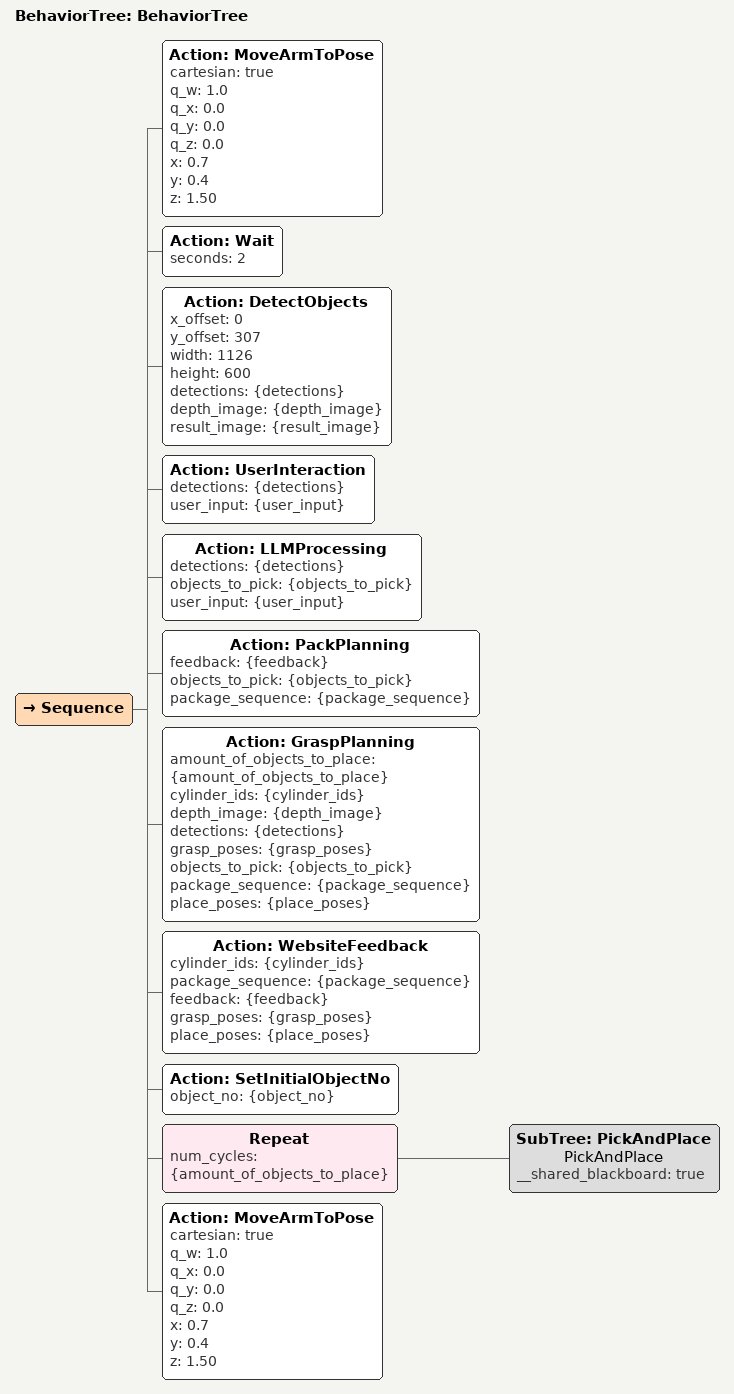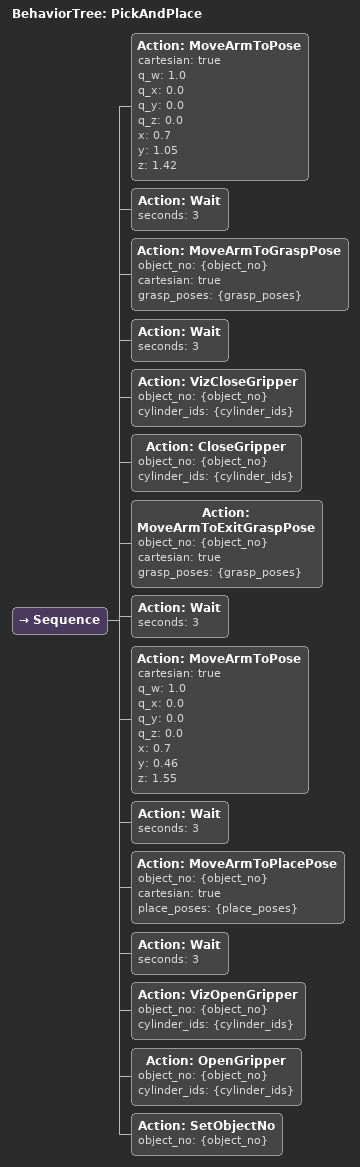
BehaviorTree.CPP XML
<?xml version="1.0"?>
<root main_tree_to_execute="BehaviorTree">
    <BehaviorTree ID="BehaviorTree">
        <Sequence>
            <Action ID="MoveArmToPose" cartesian="true" q_w="1.0" q_x="0.0" q_y="0.0" q_z="0.0" x="0.7" y="0.4" z="1.50"/>
            <Action ID="Wait" seconds="2"/>

            <Action ID="DetectObjects" x_offset="0" y_offset="307" width="1126" height="600" detections="{detections}" depth_image="{depth_image}" result_image="{result_image}"/>
            <Action ID="UserInteraction" detections="{detections}" user_input="{user_input}"/>
            <Action ID="LLMProcessing" detections="{detections}" objects_to_pick="{objects_to_pick}" user_input="{user_input}"/>
            <Action ID="PackPlanning" feedback="{feedback}" objects_to_pick="{objects_to_pick}" package_sequence="{package_sequence}"/>

            <Action ID="GraspPlanning" amount_of_objects_to_place="{amount_of_objects_to_place}" cylinder_ids="{cylinder_ids}" depth_image="{depth_image}" detections="{detections}" grasp_poses="{grasp_poses}" objects_to_pick="{objects_to_pick}" package_sequence="{package_sequence}" place_poses="{place_poses}"/>
            <Action ID="WebsiteFeedback" cylinder_ids="{cylinder_ids}" package_sequence="{package_sequence}" feedback="{feedback}" grasp_poses="{grasp_poses}" place_poses="{place_poses}"/>
            <Action ID="SetInitialObjectNo" object_no="{object_no}"/>
            <Repeat num_cycles="{amount_of_objects_to_place}">
                <SubTree ID="PickAndPlace" name="PickAndPlace" __shared_blackboard="true"/>
            </Repeat>
            <Action ID="MoveArmToPose" cartesian="true" q_w="1.0" q_x="0.0" q_y="0.0" q_z="0.0" x="0.7" y="0.4" z="1.50"/>
        </Sequence>
    </BehaviorTree>
    <BehaviorTree ID="PickAndPlace">
        <Sequence>
            <Action ID="MoveArmToPose" cartesian="true" q_w="1.0" q_x="0.0" q_y="0.0" q_z="0.0" x="0.7" y="1.05" z="1.42"/>
            <Action ID="Wait" seconds="3"/>
            <Action ID="MoveArmToGraspPose" object_no="{object_no}" cartesian="true" grasp_poses="{grasp_poses}"/>
            <Action ID="Wait" seconds="3"/>

            <Action ID="VizCloseGripper" object_no="{object_no}" cylinder_ids="{cylinder_ids}"/>
            <Action ID="CloseGripper" object_no="{object_no}" cylinder_ids="{cylinder_ids}"/>
            <Action ID="MoveArmToExitGraspPose" object_no="{object_no}" cartesian="true" grasp_poses="{grasp_poses}"/>
            <Action ID="Wait" seconds="3"/>
            <Action ID="MoveArmToPose" cartesian="true" q_w="1.0" q_x="0.0" q_y="0.0" q_z="0.0" x="0.7" y="0.46" z="1.55"/>
            <Action ID="Wait" seconds="3"/>
            <Action ID="MoveArmToPlacePose" object_no="{object_no}" cartesian="true" place_poses="{place_poses}"/>
            <Action ID="Wait" seconds="3"/>
            <Action ID="VizOpenGripper" object_no="{object_no}" cylinder_ids="{cylinder_ids}"/>
            <Action ID="OpenGripper" object_no="{object_no}" cylinder_ids="{cylinder_ids}"/>

            <Action ID="SetObjectNo" object_no="{object_no}"/>

        </Sequence>
    </BehaviorTree>

</root>
